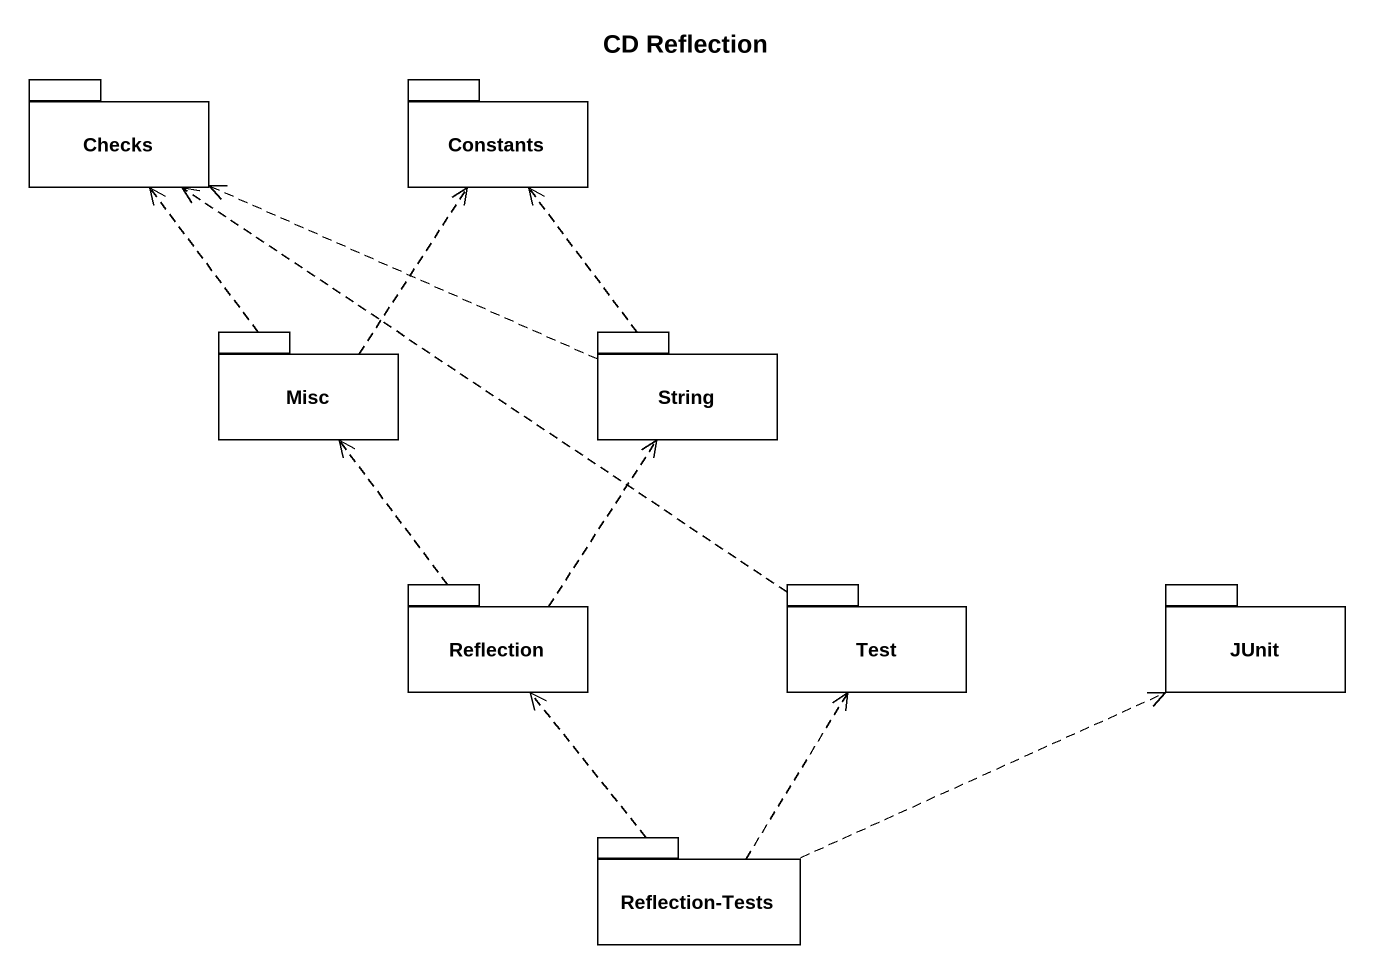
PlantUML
@startuml
title CD Reflection
package Checks {
}
package Constants {
}
package Misc {
}
package String {
}
package Reflection {
}
package Test {
}
package JUnit {
}
package "Reflection-Tests" as Reflection_Tests {
}
Misc .up.> Checks
Misc .up.> Constants
String .left.> Checks
String .up.> Constants
Reflection .up.> Misc
Reflection .up.> String
Test .up.> Checks
Reflection_Tests .up.> Reflection
Reflection_Tests .up.> Test
Reflection_Tests .right.> JUnit
@enduml
